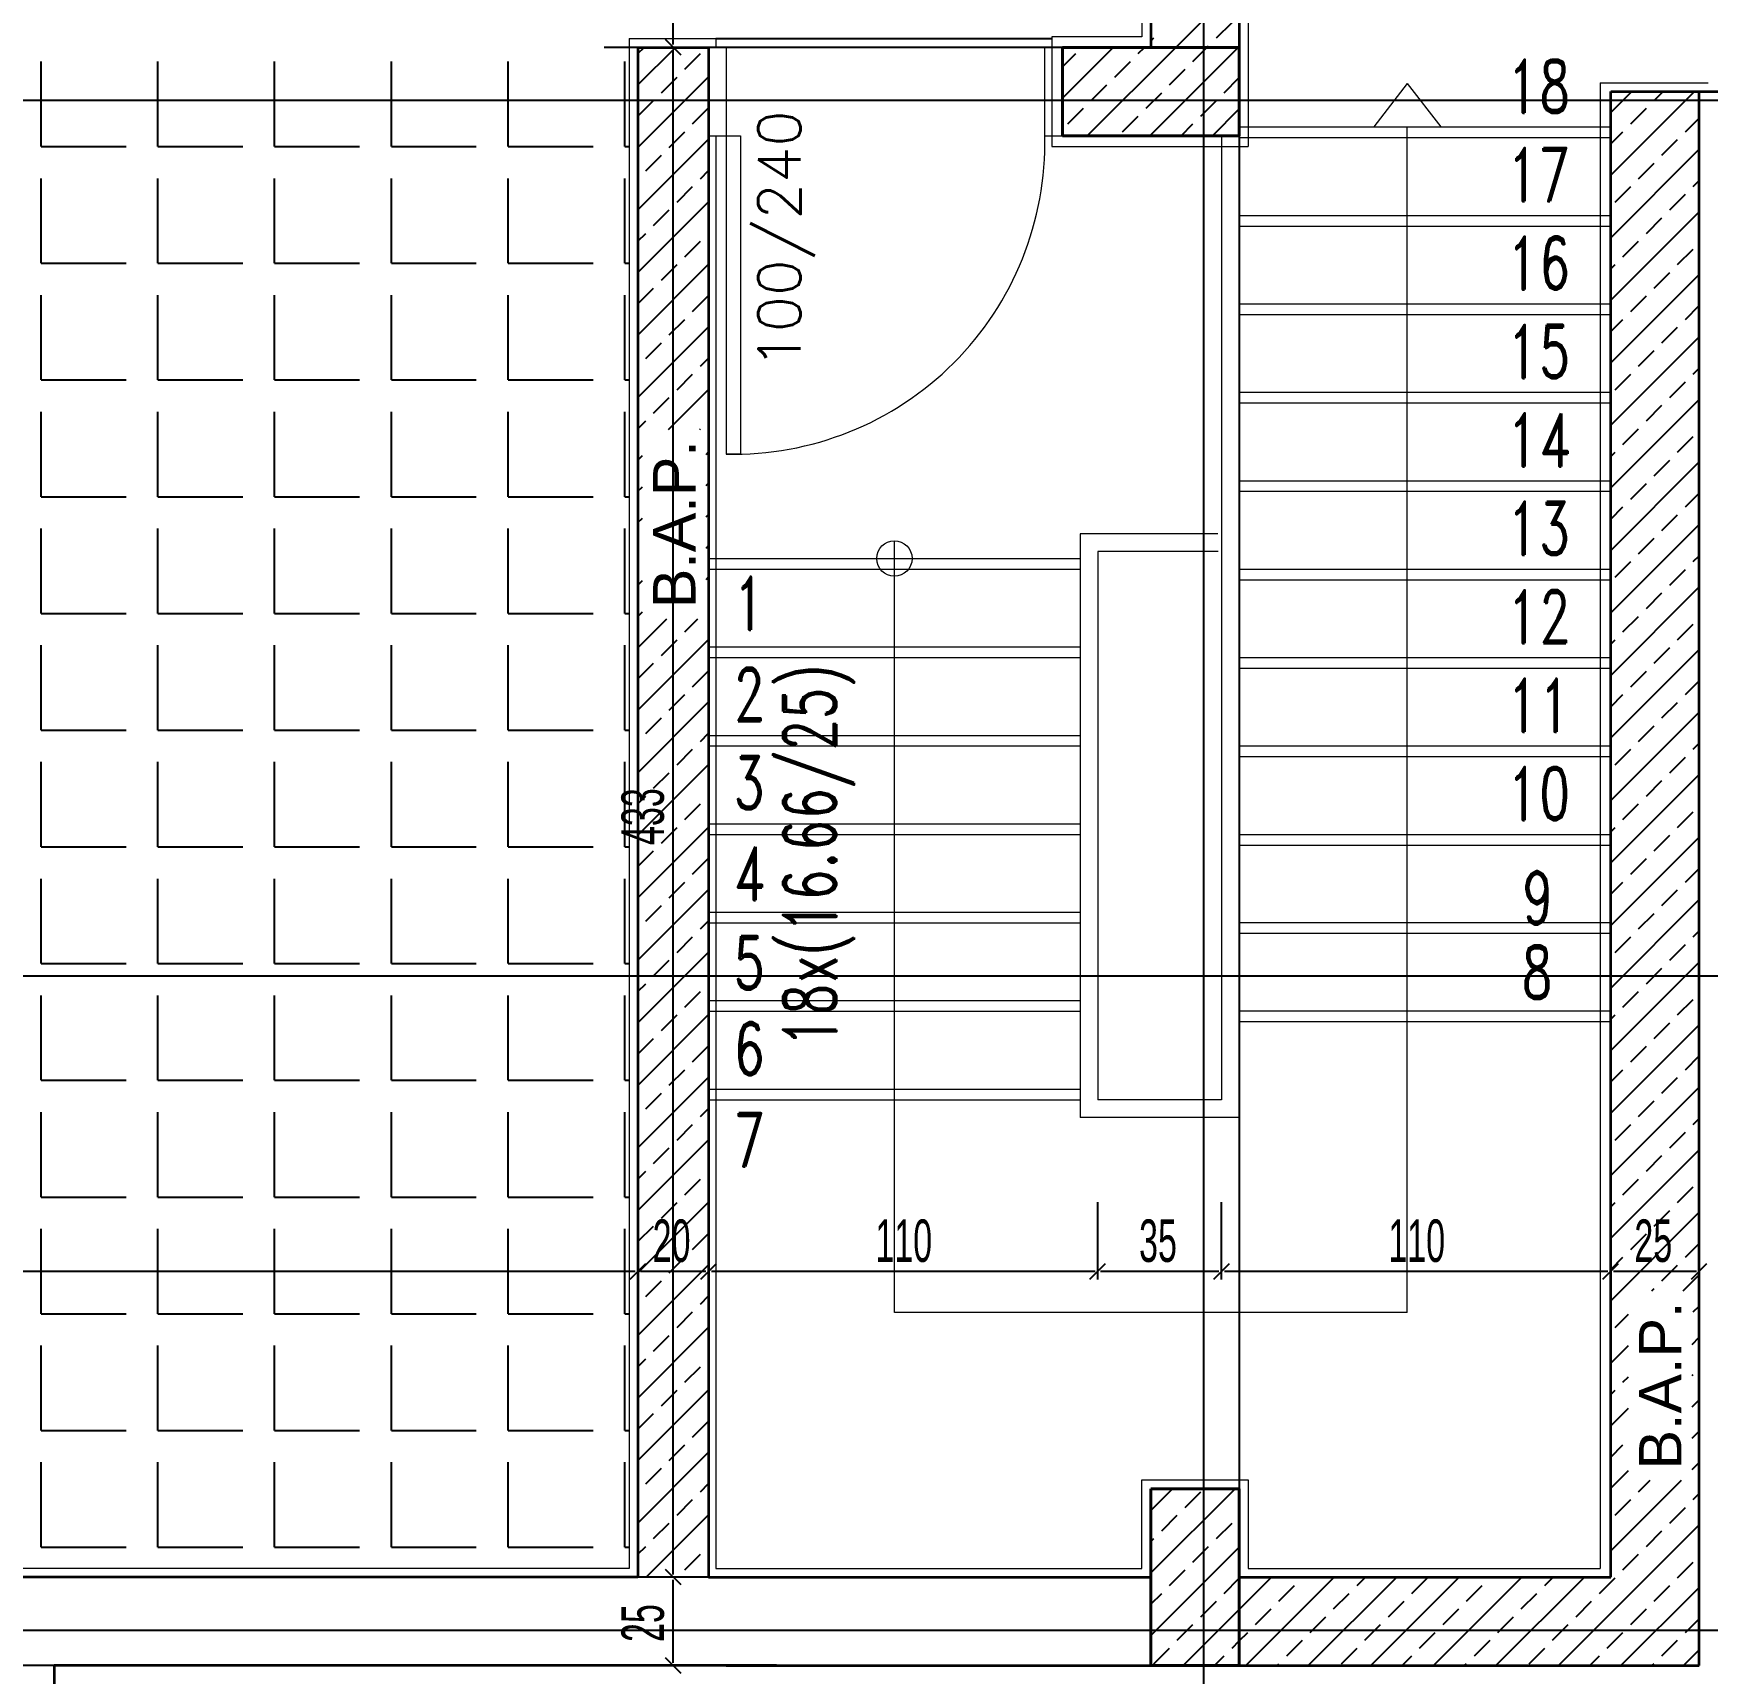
# Model space of a CAD drawing. Header units: inches. Extents: x -7543 to -822, y 102837 to 190349.
# Drawn here: x -836.19508 to -836.14776, y 102837.1852 to 102837.23157 of the extents above; entities that cross this region are included whole.
import ezdxf

# ---------------------------------------------------------------- set-up
doc = ezdxf.new("R2010")
doc.units = ezdxf.units.IN
doc.header["$MEASUREMENT"] = 0
doc.linetypes.add('ACAD_ISO07W100', pattern=[3, 0, -3])
doc.linetypes.add('DASHDOTX2', pattern=[2, 1, -0.5, 0, -0.5])
doc.layers.get('Defpoints').update_dxf_attribs({"lineweight": 25})
for name, color, linetype, lineweight in [('AKS', 1, 'Continuous', 25), ('ICOL', 55, 'Continuous', 25), ('KOLON', 2, 'Continuous', 40), ('SIVA', 150, 'Continuous', 15), ('TARAMA', 8, 'Continuous', 25), ('YAZI', 7, 'Continuous', 25)]:
    doc.layers.add(name, color=color, linetype=linetype, lineweight=lineweight)
for name, color, linetype, lineweight, true_color in [('DUVAR', 7, 'Continuous', 35, 0xfc4642), ('KAPI', 7, 'Continuous', 18, 0xffb360), ('MERDİVEN', 7, 'Continuous', 20, 0x16c244)]:
    doc.layers.add(name, color=color, linetype=linetype, lineweight=lineweight, true_color=true_color)
doc.styles.add('OLCU', font='tromand.shx', dxfattribs={"width": 0.6, "height": 12})
doc.styles.add('st1', font='romandtw.shx', dxfattribs={"width": 0.7, "height": 40})
doc.styles.add('TURKCE', font='arial.ttf')
doc.styles.add('TXTX', font='TXTX')

msp = doc.modelspace()

# ---------------------------------------------------------------- linework, layer by layer
at = {"layer": 'AKS', "linetype": 'DASHDOTX2', "ltscale": 10}
for p, q in [((-836.1619936090791, 102837.1806961072), (-836.1619936090791, 102837.3175782626)), ((-836.367170170194, 102837.2296805791), (-836.1191146139665, 102837.2296805791)), ((-836.367170170194, 102837.2049247682), (-836.1191146139665, 102837.2049247682)), ((-836.3669957154596, 102837.1864247682), (-836.1191146139665, 102837.1864247682))]:
    msp.add_line(p, q, dxfattribs=at)
at = {"layer": 'Defpoints'}
for p, q in [((-836.1609936090792, 102837.2916747682), (-836.1609936090792, 102837.1854247682)), ((-836.1634936090792, 102837.2891747682), (-836.1634936090788, 102837.2311747682)), ((-836.1634936090788, 102837.2311747682), (-836.1779936090791, 102837.2311747682)), ((-836.1779936090791, 102837.2311747682), (-836.1779936090791, 102837.1879247682)), ((-836.175793609079, 102837.2314247682), (-836.1662936090792, 102837.2314247682)), ((-836.1779936090791, 102837.1879247682), (-836.2369936090789, 102837.1879247682)), ((-836.1609936090792, 102837.1854247682), (-836.335993609079, 102837.1854247682))]:
    msp.add_line(p, q, dxfattribs=at)
at = {"layer": 'DUVAR'}
for p, q in [((-836.1634936090792, 102837.2516747682), (-836.1634936090792, 102837.2311747682)), ((-836.1609936090792, 102837.2433465162), (-836.1609936090792, 102837.2311747682)), ((-836.1609936090789, 102837.2433465162), (-836.1609936090789, 102837.2311747682)), ((-836.1779936090791, 102837.2311747682), (-836.1779936090791, 102837.1879247682)), ((-836.1779936090791, 102837.2311747682), (-836.1759936090791, 102837.2311747682)), ((-836.1759936090791, 102837.2311747682), (-836.175993609079, 102837.1879247682)), ((-836.150493609079, 102837.1879247682), (-836.150493609079, 102837.2299247682)), ((-836.150493609079, 102837.2299247682), (-836.1479936090791, 102837.2299247682)), ((-836.1479936090791, 102837.1854247682), (-836.1479936090791, 102837.2299247682)), ((-836.1479936090791, 102837.2299247682), (-836.1389936090791, 102837.2299247682)), ((-836.1779936090791, 102837.1879247682), (-836.2024936090789, 102837.1879247682)), ((-836.175993609079, 102837.1879247682), (-836.1634936090792, 102837.1879247682)), ((-836.1609936090792, 102837.1879247682), (-836.150493609079, 102837.1879247682)), ((-836.1740746526939, 102837.1854247682), (-836.194493609079, 102837.1854247682)), ((-836.194493609079, 102837.1854247682), (-836.194493609079, 102837.1774247682)), ((-836.175493609079, 102837.1854247682), (-836.1634936090792, 102837.1854247682)), ((-836.1609936090792, 102837.1854247682), (-836.1479936090791, 102837.1854247682))]:
    msp.add_line(p, q, dxfattribs=at)
at = {"layer": 'ICOL'}
for p, q in [((-836.1769936090791, 102837.2312527682), (-836.1769936090791, 102837.2890967682)), ((-836.1767596090791, 102837.2311747682), (-836.178943609079, 102837.2311747682)), ((-836.1767596090791, 102837.2311747682), (-836.178943609079, 102837.2311747682)), ((-836.1767729917633, 102837.2309541508), (-836.1772142263949, 102837.2313953855)), ((-836.1767729917633, 102837.2309541508), (-836.1772142263949, 102837.2313953855)), ((-836.1769936090791, 102837.1880027682), (-836.1769936090791, 102837.2310967682)), ((-836.1779936090791, 102837.196340318), (-836.1779936090791, 102837.198524318)), ((-836.1779936090791, 102837.196340318), (-836.1779936090791, 102837.198524318)), ((-836.175993609079, 102837.196340318), (-836.175993609079, 102837.198524318)), ((-836.175993609079, 102837.196340318), (-836.175993609079, 102837.198524318)), ((-836.1649936090793, 102837.196340318), (-836.1649936090793, 102837.198524318)), ((-836.1649936090793, 102837.196340318), (-836.1649936090793, 102837.198524318)), ((-836.1614936090789, 102837.196340318), (-836.1614936090789, 102837.198524318)), ((-836.1614936090789, 102837.196340318), (-836.1614936090789, 102837.198524318)), ((-836.150493609079, 102837.196340318), (-836.150493609079, 102837.198524318)), ((-836.150493609079, 102837.196340318), (-836.150493609079, 102837.198524318)), ((-836.1479936090791, 102837.196340318), (-836.1479936090791, 102837.198524318)), ((-836.1782142263947, 102837.1963537007), (-836.1777729917633, 102837.1967949353)), ((-836.1782142263947, 102837.1963537007), (-836.1777729917633, 102837.1967949353)), ((-836.1762142263948, 102837.1963537007), (-836.1757729917633, 102837.1967949353)), ((-836.1762142263948, 102837.1963537007), (-836.1757729917633, 102837.1967949353)), ((-836.1652142263949, 102837.1963537007), (-836.1647729917635, 102837.1967949353)), ((-836.1652142263949, 102837.1963537007), (-836.1647729917635, 102837.1967949353)), ((-836.1617142263946, 102837.1963537007), (-836.1612729917631, 102837.1967949353)), ((-836.1617142263946, 102837.1963537007), (-836.1612729917631, 102837.1967949353)), ((-836.1507142263947, 102837.1963537007), (-836.1502729917634, 102837.1967949353)), ((-836.1507142263947, 102837.1963537007), (-836.1502729917634, 102837.1967949353)), ((-836.1482142263948, 102837.1963537007), (-836.1477729917633, 102837.1967949353)), ((-836.217415609079, 102837.196574318), (-836.1780716090791, 102837.196574318)), ((-836.177915609079, 102837.196574318), (-836.176071609079, 102837.196574318)), ((-836.1759156090791, 102837.196574318), (-836.1650716090792, 102837.196574318)), ((-836.1649156090792, 102837.196574318), (-836.1615716090789, 102837.196574318)), ((-836.1614156090789, 102837.196574318), (-836.1505716090791, 102837.196574318)), ((-836.150415609079, 102837.196574318), (-836.148071609079, 102837.196574318)), ((-836.1767729917633, 102837.1877041509), (-836.1772142263949, 102837.1881453855)), ((-836.1767729917633, 102837.1877041509), (-836.1772142263949, 102837.1881453855)), ((-836.1767596090791, 102837.1879247682), (-836.178943609079, 102837.1879247682)), ((-836.1767596090791, 102837.1879247682), (-836.178943609079, 102837.1879247682)), ((-836.1769936090791, 102837.1855027682), (-836.1769936090791, 102837.1878467682)), ((-836.1767596090791, 102837.1854247682), (-836.178943609079, 102837.1854247682)), ((-836.1767729917633, 102837.1852041509), (-836.1772142263949, 102837.1856453855))]:
    msp.add_line(p, q, dxfattribs=at)
at = {"layer": 'KAPI'}
for p, q in [((-836.1759936090792, 102837.2286747682), (-836.175993609079, 102837.2311747682)), ((-836.175493609079, 102837.2311747682), (-836.175993609079, 102837.2311747682)), ((-836.175493609079, 102837.2311747682), (-836.1754936090792, 102837.2286747682)), ((-836.1664936090792, 102837.2286747682), (-836.166493609079, 102837.2311747682)), ((-836.166493609079, 102837.2311747682), (-836.1659936090791, 102837.2311747682)), ((-836.1659936090791, 102837.2286747682), (-836.165993609079, 102837.2311747682)), ((-836.1759936090792, 102837.2286747682), (-836.1754936090792, 102837.2286747682)), ((-836.1754936090792, 102837.2286747682), (-836.1754936090797, 102837.2196747682)), ((-836.1754936090792, 102837.2286747682), (-836.1750936090792, 102837.2286747682)), ((-836.1750936090792, 102837.2286747682), (-836.1750936090797, 102837.2196747682)), ((-836.1664936090792, 102837.2286747682), (-836.1659936090791, 102837.2286747682)), ((-836.1750936090797, 102837.2196747682), (-836.1754936090797, 102837.2196747682))]:
    msp.add_line(p, q, dxfattribs=at)
msp.add_arc((-836.1752936090792, 102837.2284747682), 0.008802272433866156, 268.6980473250354, 1.301952600368629, dxfattribs=at)
at = {"layer": 'KOLON'}
for p, q in [((-836.1659936090791, 102837.2286747682), (-836.1659936090791, 102837.2311747682)), ((-836.1659936090791, 102837.2311747682), (-836.1609936090791, 102837.2311747682)), ((-836.1609936090791, 102837.2311747682), (-836.1609936090792, 102837.2286747682)), ((-836.1609936090792, 102837.2286747682), (-836.1659936090791, 102837.2286747682)), ((-836.1634936090792, 102837.1904247682), (-836.1609936090792, 102837.1904247682)), ((-836.1634936090792, 102837.1854247682), (-836.1634936090792, 102837.1904247682)), ((-836.1609936090792, 102837.1904247682), (-836.1609936090792, 102837.1854247682)), ((-836.1609936090792, 102837.1854247682), (-836.1634936090792, 102837.1854247682))]:
    msp.add_line(p, q, dxfattribs=at)
at = {"layer": 'MERDİVEN'}
for p, q in [((-836.156243609079, 102837.2301508222), (-836.1571865358959, 102837.2289247682)), ((-836.156243609079, 102837.2301508222), (-836.1571865358959, 102837.2289247682)), ((-836.156243609079, 102837.2301508222), (-836.155300682262, 102837.2289247682)), ((-836.156243609079, 102837.2301508222), (-836.155300682262, 102837.2289247682)), ((-836.156243609079, 102837.1954123515), (-836.156243609079, 102837.2289247682)), ((-836.1614936090789, 102837.2286747682), (-836.1614936090789, 102837.2014247682)), ((-836.1609936090789, 102837.2286747682), (-836.1609936090789, 102837.2009247682)), ((-836.1609936090789, 102837.2286247682), (-836.150493609079, 102837.2286247682)), ((-836.1609936090789, 102837.2261247682), (-836.150493609079, 102837.2261247682)), ((-836.1609936090789, 102837.2236247682), (-836.150493609079, 102837.2236247682)), ((-836.1609936090789, 102837.2211247682), (-836.150493609079, 102837.2211247682)), ((-836.1609936090789, 102837.2186247682), (-836.150493609079, 102837.2186247682)), ((-836.1707436090792, 102837.1954123515), (-836.1707436090792, 102837.2172247682)), ((-836.1654936090792, 102837.2174247682), (-836.1654936090792, 102837.2009247682)), ((-836.1654936090792, 102837.2174247682), (-836.1654936090792, 102837.2009247682)), ((-836.1615975737316, 102837.2174247682), (-836.1654936090792, 102837.2174247682)), ((-836.175993609079, 102837.2167247682), (-836.1654936090792, 102837.2167247682)), ((-836.1649936090793, 102837.2169247682), (-836.1649936090793, 102837.2014247682)), ((-836.1649936090793, 102837.2169247682), (-836.1649936090793, 102837.2014247682)), ((-836.1616475737316, 102837.2169247682), (-836.1649936090793, 102837.2169247682)), ((-836.161593619903, 102837.2169247682), (-836.1647861294321, 102837.2169247682)), ((-836.1609936090789, 102837.2161247682), (-836.150493609079, 102837.2161247682)), ((-836.175993609079, 102837.2142247682), (-836.1654936090792, 102837.2142247682)), ((-836.1609936090789, 102837.2136247682), (-836.150493609079, 102837.2136247682)), ((-836.175993609079, 102837.2117247682), (-836.1654936090792, 102837.2117247682)), ((-836.1609936090789, 102837.2111247682), (-836.150493609079, 102837.2111247682)), ((-836.175993609079, 102837.2092247682), (-836.1654936090792, 102837.2092247682)), ((-836.1609936090789, 102837.2086247682), (-836.150493609079, 102837.2086247682)), ((-836.175993609079, 102837.2067247682), (-836.1654936090792, 102837.2067247682)), ((-836.150493609079, 102837.2061247682), (-836.1609936090789, 102837.2061247682)), ((-836.175993609079, 102837.2042247682), (-836.1654936090792, 102837.2042247682)), ((-836.150493609079, 102837.2036247682), (-836.1609936090789, 102837.2036247682)), ((-836.175993609079, 102837.2017247682), (-836.1654936090792, 102837.2017247682)), ((-836.1622436090788, 102837.2014247682), (-836.1649936090793, 102837.2014247682)), ((-836.1614936090789, 102837.2014247682), (-836.1649936090793, 102837.2014247682)), ((-836.1612436090788, 102837.2009247682), (-836.1654936090792, 102837.2009247682)), ((-836.1609936090788, 102837.2009247682), (-836.1654936090792, 102837.2009247682)), ((-836.156243609079, 102837.1954123515), (-836.1707436090792, 102837.1954123515))]:
    msp.add_line(p, q, dxfattribs=at)
at = {"layer": 'MERDİVEN', "linetype": 'ACAD_ISO07W100'}
for p, q in [((-836.1609936090789, 102837.2289247682), (-836.150493609079, 102837.2289247682)), ((-836.1609936090789, 102837.2264247682), (-836.150493609079, 102837.2264247682)), ((-836.1609936090789, 102837.2239247682), (-836.150493609079, 102837.2239247682)), ((-836.1609936090789, 102837.2214247682), (-836.150493609079, 102837.2214247682)), ((-836.1609936090789, 102837.2189247682), (-836.150493609079, 102837.2189247682)), ((-836.175993609079, 102837.2164247682), (-836.1654936090792, 102837.2164247682)), ((-836.1609936090789, 102837.2164247682), (-836.150493609079, 102837.2164247682)), ((-836.175993609079, 102837.2139247682), (-836.1654936090792, 102837.2139247682)), ((-836.1609936090789, 102837.2139247682), (-836.150493609079, 102837.2139247682)), ((-836.175993609079, 102837.2114247682), (-836.1654936090792, 102837.2114247682)), ((-836.1609936090789, 102837.2114247682), (-836.150493609079, 102837.2114247682)), ((-836.175993609079, 102837.2089247682), (-836.1654936090792, 102837.2089247682)), ((-836.1609936090789, 102837.2089247682), (-836.150493609079, 102837.2089247682)), ((-836.175993609079, 102837.2064247682), (-836.1654936090792, 102837.2064247682)), ((-836.150493609079, 102837.2064247682), (-836.1609936090789, 102837.2064247682)), ((-836.175993609079, 102837.2039247682), (-836.1654936090792, 102837.2039247682)), ((-836.150493609079, 102837.2039247682), (-836.1609936090789, 102837.2039247682)), ((-836.175993609079, 102837.2014247682), (-836.1654936090792, 102837.2014247682))]:
    msp.add_line(p, q, dxfattribs=at)
at = {"layer": 'MERDİVEN'}
msp.add_circle((-836.1707436090792, 102837.2167247682), 0.0004999999999999999, dxfattribs=at)
at = {"layer": 'SIVA'}
for p, q in [((-836.1637436090791, 102837.2519747682), (-836.1637436090791, 102837.2314747682)), ((-836.1607436090788, 102837.2430965162), (-836.1607436090788, 102837.2283747682)), ((-836.1782436090791, 102837.2314247682), (-836.178243609079, 102837.1881747682)), ((-836.1782436090791, 102837.2314247682), (-836.175793609079, 102837.2314247682)), ((-836.175793609079, 102837.2314247682), (-836.175793609079, 102837.2311747682)), ((-836.1637436090791, 102837.2314747682), (-836.1662936090792, 102837.2314747682)), ((-836.1662936090792, 102837.2314747682), (-836.1662936090792, 102837.2283747682)), ((-836.1507936090791, 102837.2301747682), (-836.147743609079, 102837.2301747682)), ((-836.1507936090791, 102837.2301747682), (-836.1507936090791, 102837.1881747682)), ((-836.175793609079, 102837.2286747682), (-836.175793609079, 102837.1881747682)), ((-836.1662936090792, 102837.2283747682), (-836.1607436090788, 102837.2283747682)), ((-836.1637436090791, 102837.1906747682), (-836.1607436090792, 102837.1906747682)), ((-836.1637436090791, 102837.1881747682), (-836.1637436090791, 102837.1906747682)), ((-836.1607436090792, 102837.1906747682), (-836.1607436090792, 102837.1881747682)), ((-836.178243609079, 102837.1881747682), (-836.202793609079, 102837.1881747682)), ((-836.175793609079, 102837.1881747682), (-836.1637436090791, 102837.1881747682)), ((-836.1607436090792, 102837.1881747682), (-836.1507936090791, 102837.1881747682))]:
    msp.add_line(p, q, dxfattribs=at)
at = {"layer": 'TARAMA'}
for p, q in [((-836.1627904592626, 102837.2311747682), (-836.1609936090789, 102837.2329716183)), ((-836.1616404557438, 102837.2314408882), (-836.1611985140056, 102837.2318828299)), ((-836.1779936090791, 102837.230113754), (-836.176932594886, 102837.2311747682)), ((-836.1779936090791, 102837.2309976375), (-836.177816478364, 102837.2311747682)), ((-836.1659936090791, 102837.2297393853), (-836.1645582262156, 102837.2311747682)), ((-836.1652904592627, 102837.2286747682), (-836.1627904592626, 102837.2311747682)), ((-836.1638501644351, 102837.2309989465), (-836.1636743427407, 102837.2311747682)), ((-836.1635226923097, 102837.2286747682), (-836.1610226923096, 102837.2311747682)), ((-836.1634936090792, 102837.2313555018), (-836.1634082226968, 102837.2314408882)), ((-836.1623033683512, 102837.2307779756), (-836.1619065757877, 102837.2311747682)), ((-836.1619065757877, 102837.2311747682), (-836.161861426613, 102837.2312199173)), ((-836.1610226923096, 102837.2311747682), (-836.1609936090789, 102837.2312038514)), ((-836.1948606678891, 102837.2283721982), (-836.1948606678891, 102837.2307721982)), ((-836.1915606678891, 102837.2283721982), (-836.1915606678891, 102837.2307721982)), ((-836.188260667889, 102837.2283721982), (-836.188260667889, 102837.2307721982)), ((-836.1849606678891, 102837.2283721982), (-836.1849606678891, 102837.2307721982)), ((-836.1816606678891, 102837.2283721982), (-836.1816606678891, 102837.2307721982)), ((-836.1783606678891, 102837.2283721982), (-836.1783606678891, 102837.2307721982)), ((-836.1766664748441, 102837.2305570047), (-836.1762245331058, 102837.2309989465)), ((-836.1659936090791, 102837.2306232688), (-836.165617931388, 102837.2309989465)), ((-836.1645130770424, 102837.2303360339), (-836.1640711353042, 102837.2307779756)), ((-836.1779936090791, 102837.228345987), (-836.1759936090791, 102837.230345987)), ((-836.1773293874514, 102837.2298940921), (-836.1768874457132, 102837.2303360339)), ((-836.1629662809586, 102837.230115063), (-836.1625243392203, 102837.2305570047)), ((-836.1614194848747, 102837.2298940921), (-836.1609936090791, 102837.2303199679)), ((-836.1651759896498, 102837.2296731213), (-836.1647340479116, 102837.230115063)), ((-836.163629193566, 102837.2294521504), (-836.1631872518277, 102837.2298940921)), ((-836.150493609079, 102837.2293294827), (-836.1498983236389, 102837.2299247682)), ((-836.150493609079, 102837.2275617158), (-836.1481305566859, 102837.2299247682)), ((-836.1492660870731, 102837.2296731213), (-836.1490144401639, 102837.2299247682)), ((-836.1779923000588, 102837.2292311795), (-836.1775503583206, 102837.2296731213)), ((-836.176445503975, 102837.2290102087), (-836.1760035622367, 102837.2294521504)), ((-836.1658389022572, 102837.2290102087), (-836.1653969605189, 102837.2294521504)), ((-836.1620823974821, 102837.2292311795), (-836.1616404557438, 102837.2296731213)), ((-836.1617549253567, 102837.2286747682), (-836.1609936090792, 102837.2294360844)), ((-836.1499289996805, 102837.2290102087), (-836.1494870579422, 102837.2294521504)), ((-836.1771084165823, 102837.228347296), (-836.1766664748441, 102837.2287892378)), ((-836.1642921061733, 102837.2287892378), (-836.1638501644351, 102837.2292311795)), ((-836.1626388088347, 102837.2286747682), (-836.1623033683512, 102837.2290102087)), ((-836.150493609079, 102837.2284455992), (-836.1501499705496, 102837.2287892378)), ((-836.1483822035966, 102837.2287892378), (-836.1479936090791, 102837.2291778323)), ((-836.1948606678891, 102837.2283721982), (-836.1924606678891, 102837.2283721982)), ((-836.1915606678891, 102837.2283721982), (-836.189160667889, 102837.2283721982)), ((-836.188260667889, 102837.2283721982), (-836.1858606678891, 102837.2283721982)), ((-836.1849606678891, 102837.2283721982), (-836.1825606678891, 102837.2283721982)), ((-836.1816606678891, 102837.2283721982), (-836.1792606678891, 102837.2283721982)), ((-836.1783606678891, 102837.2283721982), (-836.1782436090791, 102837.2283721982)), ((-836.1779936090791, 102837.2265782201), (-836.1759936090791, 102837.2285782201)), ((-836.149045116204, 102837.2281263252), (-836.1486031744657, 102837.2285682669)), ((-836.1777713291897, 102837.2276843834), (-836.1773293874514, 102837.2281263252)), ((-836.150493609079, 102837.2257939488), (-836.1479936090791, 102837.2282939488)), ((-836.1497080288113, 102837.2274634126), (-836.1492660870731, 102837.2279053543)), ((-836.1948606678891, 102837.2250721982), (-836.1948606678891, 102837.2274721982)), ((-836.1915606678891, 102837.2250721982), (-836.1915606678891, 102837.2274721982)), ((-836.188260667889, 102837.2250721982), (-836.188260667889, 102837.2274721982)), ((-836.1849606678891, 102837.2250721982), (-836.1849606678891, 102837.2274721982)), ((-836.1816606678891, 102837.2250721982), (-836.1816606678891, 102837.2274721982)), ((-836.1783606678891, 102837.2250721982), (-836.1783606678891, 102837.2274721982)), ((-836.1779936090791, 102837.2274621035), (-836.1779923000588, 102837.2274634126)), ((-836.1762245331058, 102837.2274634126), (-836.1759936090791, 102837.2276943366)), ((-836.1481612327275, 102837.2272424417), (-836.1479936090791, 102837.2274100653)), ((-836.1768874457132, 102837.2268004999), (-836.176445503975, 102837.2272424417)), ((-836.1503709414187, 102837.2268004999), (-836.1499289996805, 102837.2272424417)), ((-836.1488241453349, 102837.2265795291), (-836.1483822035966, 102837.2270214708)), ((-836.1779936090791, 102837.2248104531), (-836.1759936090791, 102837.2268104531)), ((-836.1775503583206, 102837.2261375873), (-836.1771084165823, 102837.2265795291)), ((-836.150493609079, 102837.2240261819), (-836.1479936090791, 102837.2265261819)), ((-836.1494870579422, 102837.2259166165), (-836.149045116204, 102837.2263585582)), ((-836.1779936090791, 102837.2256943366), (-836.1777713291897, 102837.2259166165)), ((-836.1766664748441, 102837.2252537039), (-836.1762245331058, 102837.2256956456)), ((-836.1760035622367, 102837.2259166165), (-836.1759936090791, 102837.2259265696)), ((-836.1501499705496, 102837.2252537039), (-836.1497080288113, 102837.2256956456)), ((-836.1486031744657, 102837.225032733), (-836.1481612327275, 102837.2254746747)), ((-836.1948606678891, 102837.2250721982), (-836.1924606678891, 102837.2250721982)), ((-836.1915606678891, 102837.2250721982), (-836.189160667889, 102837.2250721982)), ((-836.188260667889, 102837.2250721982), (-836.1858606678891, 102837.2250721982)), ((-836.1849606678891, 102837.2250721982), (-836.1825606678891, 102837.2250721982)), ((-836.1816606678891, 102837.2250721982), (-836.1792606678891, 102837.2250721982)), ((-836.1783606678891, 102837.2250721982), (-836.1782436090791, 102837.2250721982)), ((-836.1779936090791, 102837.2230426862), (-836.1759936090791, 102837.2250426862)), ((-836.1773293874514, 102837.2245907913), (-836.1768874457132, 102837.225032733)), ((-836.150493609079, 102837.2249100653), (-836.1503709414187, 102837.225032733)), ((-836.150493609079, 102837.2222584149), (-836.1479936090791, 102837.2247584149)), ((-836.1492660870731, 102837.2243698204), (-836.1488241453349, 102837.2248117621)), ((-836.1948606678891, 102837.2217721982), (-836.1948606678891, 102837.2241721982)), ((-836.1915606678891, 102837.2217721982), (-836.1915606678891, 102837.2241721982)), ((-836.188260667889, 102837.2217721982), (-836.188260667889, 102837.2241721982)), ((-836.1849606678891, 102837.2217721982), (-836.1849606678891, 102837.2241721982)), ((-836.1816606678891, 102837.2217721982), (-836.1816606678891, 102837.2241721982)), ((-836.1783606678891, 102837.2217721982), (-836.1783606678891, 102837.2241721982)), ((-836.1779923000588, 102837.2239278787), (-836.1775503583206, 102837.2243698204)), ((-836.176445503975, 102837.2237069078), (-836.1760035622367, 102837.2241488495)), ((-836.1499289996805, 102837.2237069078), (-836.1494870579422, 102837.2241488495)), ((-836.1483822035966, 102837.2234859369), (-836.1479936090791, 102837.2238745314)), ((-836.1779936090791, 102837.2212749192), (-836.1759936090791, 102837.2232749192)), ((-836.1771084165823, 102837.2230439952), (-836.1766664748441, 102837.2234859369)), ((-836.150493609079, 102837.2231422984), (-836.1501499705496, 102837.2234859369)), ((-836.149045116204, 102837.2228230243), (-836.1486031744657, 102837.223264966)), ((-836.1777713291897, 102837.2223810826), (-836.1773293874514, 102837.2228230243)), ((-836.150493609079, 102837.220490648), (-836.1479936090791, 102837.222990648)), ((-836.1779936090791, 102837.2221588027), (-836.1779923000588, 102837.2221601117)), ((-836.1762245331058, 102837.2221601117), (-836.1759936090791, 102837.2223910357)), ((-836.1497080288113, 102837.2221601117), (-836.1492660870731, 102837.2226020534)), ((-836.1948606678891, 102837.2217721982), (-836.1924606678891, 102837.2217721982)), ((-836.1915606678891, 102837.2217721982), (-836.189160667889, 102837.2217721982)), ((-836.188260667889, 102837.2217721982), (-836.1858606678891, 102837.2217721982)), ((-836.1849606678891, 102837.2217721982), (-836.1825606678891, 102837.2217721982)), ((-836.1816606678891, 102837.2217721982), (-836.1792606678891, 102837.2217721982)), ((-836.1783606678891, 102837.2217721982), (-836.1782436090791, 102837.2217721982)), ((-836.1768874457132, 102837.2214971991), (-836.176445503975, 102837.2219391408)), ((-836.1503709414187, 102837.2214971991), (-836.1499289996805, 102837.2219391408)), ((-836.1488241453349, 102837.2212762282), (-836.1483822035966, 102837.22171817)), ((-836.1481612327275, 102837.2219391408), (-836.1479936090791, 102837.2221067645)), ((-836.1775503583206, 102837.2208342865), (-836.1771084165823, 102837.2212762282)), ((-836.1771298494552, 102837.2203709119), (-836.1759936090791, 102837.2215071523)), ((-836.150493609079, 102837.218722881), (-836.1479936090791, 102837.221222881)), ((-836.1948606678891, 102837.2184721982), (-836.1948606678891, 102837.2208721982)), ((-836.1915606678891, 102837.2184721982), (-836.1915606678891, 102837.2208721982)), ((-836.188260667889, 102837.2184721982), (-836.188260667889, 102837.2208721982)), ((-836.1849606678891, 102837.2184721982), (-836.1849606678891, 102837.2208721982)), ((-836.1816606678891, 102837.2184721982), (-836.1816606678891, 102837.2208721982)), ((-836.1783606678891, 102837.2184721982), (-836.1783606678891, 102837.2208721982)), ((-836.1494870579422, 102837.2206133156), (-836.149045116204, 102837.2210552574)), ((-836.1779936090791, 102837.2203910357), (-836.1777713291897, 102837.2206133156)), ((-836.1762459659801, 102837.2203709119), (-836.1762245331058, 102837.2203923448)), ((-836.1760035622367, 102837.2206133156), (-836.1759936090791, 102837.2206232688)), ((-836.1501499705496, 102837.219950403), (-836.1497080288113, 102837.2203923448)), ((-836.1486031744657, 102837.2197294321), (-836.1481612327275, 102837.2201713739)), ((-836.1779936090791, 102837.2195071523), (-836.1778646406527, 102837.2196361207)), ((-836.1760646406527, 102837.2196683537), (-836.1759936090791, 102837.2197393853)), ((-836.150493609079, 102837.2196067645), (-836.1503709414187, 102837.2197294321)), ((-836.150493609079, 102837.2169551141), (-836.1479936090791, 102837.2194551141)), ((-836.1492660870731, 102837.2190665195), (-836.1488241453349, 102837.2195084613)), ((-836.1948606678891, 102837.2184721982), (-836.1924606678891, 102837.2184721982)), ((-836.1915606678891, 102837.2184721982), (-836.189160667889, 102837.2184721982)), ((-836.188260667889, 102837.2184721982), (-836.1858606678891, 102837.2184721982)), ((-836.1849606678891, 102837.2184721982), (-836.1825606678891, 102837.2184721982)), ((-836.1816606678891, 102837.2184721982), (-836.1792606678891, 102837.2184721982)), ((-836.1783606678891, 102837.2184721982), (-836.1782436090791, 102837.2184721982)), ((-836.1779923000588, 102837.2186245778), (-836.1778646406527, 102837.2187522372)), ((-836.1760646406527, 102837.2187844703), (-836.1760035622367, 102837.2188455487)), ((-836.1499289996805, 102837.2184036069), (-836.1494870579422, 102837.2188455487)), ((-836.1483822035966, 102837.2181826361), (-836.1479936090791, 102837.2185712306)), ((-836.1760646406527, 102837.2179005868), (-836.1759936090791, 102837.2179716183)), ((-836.150493609079, 102837.2178389975), (-836.1501499705496, 102837.2181826361)), ((-836.149045116204, 102837.2175197235), (-836.1486031744657, 102837.2179616652)), ((-836.1948606678891, 102837.2151721982), (-836.1948606678891, 102837.2175721982)), ((-836.1915606678891, 102837.2151721982), (-836.1915606678891, 102837.2175721982)), ((-836.188260667889, 102837.2151721982), (-836.188260667889, 102837.2175721982)), ((-836.1849606678891, 102837.2151721982), (-836.1849606678891, 102837.2175721982)), ((-836.1816606678891, 102837.2151721982), (-836.1816606678891, 102837.2175721982)), ((-836.1783606678891, 102837.2151721982), (-836.1783606678891, 102837.2175721982)), ((-836.1779936090791, 102837.2177393853), (-836.1778646406527, 102837.2178683537)), ((-836.150493609079, 102837.2151873471), (-836.1479936090791, 102837.2176873471)), ((-836.1760646406527, 102837.2170167033), (-836.1759936090791, 102837.2170877349)), ((-836.1497080288113, 102837.2168568108), (-836.1492660870731, 102837.2172987526)), ((-836.1779936090791, 102837.2168555018), (-836.1779923000588, 102837.2168568108)), ((-836.1503709414187, 102837.2161938982), (-836.1499289996805, 102837.21663584)), ((-836.1481612327275, 102837.21663584), (-836.1479936090791, 102837.2168034636)), ((-836.1779936090791, 102837.2159716184), (-836.1778646406527, 102837.2161005868)), ((-836.1760646406527, 102837.2161328198), (-836.175993609079, 102837.2162038514)), ((-836.1488241453349, 102837.2159729274), (-836.1483822035966, 102837.2164148691)), ((-836.150493609079, 102837.2134195801), (-836.1479936090791, 102837.2159195802)), ((-836.1494870579422, 102837.2153100148), (-836.149045116204, 102837.2157519565)), ((-836.1948606678891, 102837.2151721982), (-836.1924606678891, 102837.2151721982)), ((-836.1915606678891, 102837.2151721982), (-836.189160667889, 102837.2151721982)), ((-836.188260667889, 102837.2151721982), (-836.1858606678891, 102837.2151721982)), ((-836.1849606678891, 102837.2151721982), (-836.1825606678891, 102837.2151721982)), ((-836.1816606678891, 102837.2151721982), (-836.1792606678891, 102837.2151721982)), ((-836.1783606678891, 102837.2151721982), (-836.1782436090791, 102837.2151721982)), ((-836.1779936090791, 102837.2150877349), (-836.1778646406527, 102837.2152167033)), ((-836.1760035622367, 102837.2153100148), (-836.1759936090791, 102837.2153199679)), ((-836.1501499705496, 102837.2146471022), (-836.1497080288113, 102837.2150890439)), ((-836.1779936090791, 102837.2142038514), (-836.1771782539168, 102837.2150192066)), ((-836.1766664748441, 102837.2146471022), (-836.1762943704418, 102837.2150192066)), ((-836.1486031744657, 102837.2144261313), (-836.1481612327275, 102837.214868073)), ((-836.1948606678891, 102837.2118721982), (-836.1948606678891, 102837.2142721982)), ((-836.1915606678891, 102837.2118721982), (-836.1915606678891, 102837.2142721982)), ((-836.188260667889, 102837.2118721982), (-836.188260667889, 102837.2142721982)), ((-836.1849606678891, 102837.2118721982), (-836.1849606678891, 102837.2142721982)), ((-836.1816606678891, 102837.2118721982), (-836.1816606678891, 102837.2142721982)), ((-836.1783606678891, 102837.2118721982), (-836.1783606678891, 102837.2142721982)), ((-836.1779936090791, 102837.2124360844), (-836.1759936090791, 102837.2144360844)), ((-836.1773293874514, 102837.2139841896), (-836.1768874457132, 102837.2144261313)), ((-836.150493609079, 102837.2143034636), (-836.1503709414187, 102837.2144261313)), ((-836.150493609079, 102837.2116518132), (-836.1479936090791, 102837.2141518132)), ((-836.1492660870731, 102837.2137632187), (-836.1488241453349, 102837.2142051604)), ((-836.1779923000588, 102837.2133212769), (-836.1775503583206, 102837.2137632187)), ((-836.176445503975, 102837.2131003061), (-836.1760035622367, 102837.2135422478)), ((-836.1499289996805, 102837.2131003061), (-836.1494870579422, 102837.2135422478)), ((-836.1483822035966, 102837.2128793352), (-836.1479936090791, 102837.2132679297)), ((-836.1771084165823, 102837.2124373935), (-836.1766664748441, 102837.2128793352)), ((-836.150493609079, 102837.2125356967), (-836.1501499705496, 102837.2128793352)), ((-836.1779936090791, 102837.2106683175), (-836.175993609079, 102837.2126683175)), ((-836.150493609079, 102837.2098840462), (-836.1479936090791, 102837.2123840462)), ((-836.149045116204, 102837.2122164226), (-836.1486031744657, 102837.2126583643)), ((-836.1948606678891, 102837.2118721982), (-836.1924606678891, 102837.2118721982)), ((-836.1915606678891, 102837.2118721982), (-836.189160667889, 102837.2118721982)), ((-836.188260667889, 102837.2118721982), (-836.1858606678891, 102837.2118721982)), ((-836.1849606678891, 102837.2118721982), (-836.1825606678891, 102837.2118721982)), ((-836.1816606678891, 102837.2118721982), (-836.1792606678891, 102837.2118721982)), ((-836.1783606678891, 102837.2118721982), (-836.1782436090791, 102837.2118721982)), ((-836.1777713291897, 102837.2117744808), (-836.1773293874514, 102837.2122164226)), ((-836.1762245331058, 102837.21155351), (-836.175993609079, 102837.211784434)), ((-836.1497080288113, 102837.21155351), (-836.1492660870731, 102837.2119954517)), ((-836.1779936090791, 102837.211552201), (-836.1779923000588, 102837.21155351)), ((-836.1768874457132, 102837.2108905974), (-836.176445503975, 102837.2113325391)), ((-836.1503709414187, 102837.2108905974), (-836.1499289996805, 102837.2113325391)), ((-836.1481612327275, 102837.2113325391), (-836.1479936090791, 102837.2115001628)), ((-836.1948606678891, 102837.2085721982), (-836.1948606678891, 102837.2109721982)), ((-836.1915606678891, 102837.2085721982), (-836.1915606678891, 102837.2109721982)), ((-836.188260667889, 102837.2085721982), (-836.188260667889, 102837.2109721982)), ((-836.1849606678891, 102837.2085721982), (-836.1849606678891, 102837.2109721982)), ((-836.1816606678891, 102837.2085721982), (-836.1816606678891, 102837.2109721982)), ((-836.1783606678891, 102837.2085721982), (-836.1783606678891, 102837.2109721982)), ((-836.1779936090791, 102837.2089005505), (-836.1759936090791, 102837.2109005505)), ((-836.1488241453349, 102837.2106696265), (-836.1483822035966, 102837.2111115682)), ((-836.1775503583206, 102837.2102276848), (-836.1771084165823, 102837.2106696265)), ((-836.150493609079, 102837.2081162793), (-836.1479936090791, 102837.2106162793)), ((-836.1494870579422, 102837.2100067139), (-836.149045116204, 102837.2104486556)), ((-836.1779936090791, 102837.209784434), (-836.1777713291897, 102837.2100067139)), ((-836.1760035622367, 102837.2100067139), (-836.1759936090791, 102837.2100166671)), ((-836.1766664748441, 102837.2093438013), (-836.1762245331058, 102837.209785743)), ((-836.1501499705496, 102837.2093438013), (-836.1497080288113, 102837.209785743)), ((-836.1486031744657, 102837.2091228304), (-836.1481612327275, 102837.2095647722)), ((-836.1779936090791, 102837.2071327836), (-836.1759936090791, 102837.2091327836)), ((-836.1773293874514, 102837.2086808887), (-836.1768874457132, 102837.2091228304)), ((-836.150493609079, 102837.2090001628), (-836.1503709414187, 102837.2091228304)), ((-836.1948606678891, 102837.2085721982), (-836.1924606678891, 102837.2085721982)), ((-836.1915606678891, 102837.2085721982), (-836.189160667889, 102837.2085721982)), ((-836.188260667889, 102837.2085721982), (-836.1858606678891, 102837.2085721982)), ((-836.1849606678891, 102837.2085721982), (-836.1825606678891, 102837.2085721982)), ((-836.1816606678891, 102837.2085721982), (-836.1792606678891, 102837.2085721982)), ((-836.1783606678891, 102837.2085721982), (-836.1782436090791, 102837.2085721982)), ((-836.1779923000588, 102837.2080179761), (-836.1775503583206, 102837.2084599178)), ((-836.150493609079, 102837.2063485123), (-836.1479936090791, 102837.2088485123)), ((-836.1492660870731, 102837.2084599178), (-836.1488241453349, 102837.2089018596)), ((-836.176445503975, 102837.2077970052), (-836.1760035622367, 102837.2082389469)), ((-836.1499289996805, 102837.2077970052), (-836.1494870579422, 102837.2082389469)), ((-836.1483822035966, 102837.2075760343), (-836.1479936090791, 102837.2079646289)), ((-836.1948606678891, 102837.2052721982), (-836.1948606678891, 102837.2076721982)), ((-836.1915606678891, 102837.2052721982), (-836.1915606678891, 102837.2076721982)), ((-836.188260667889, 102837.2052721982), (-836.188260667889, 102837.2076721982)), ((-836.1849606678891, 102837.2052721982), (-836.1849606678891, 102837.2076721982)), ((-836.1816606678891, 102837.2052721982), (-836.1816606678891, 102837.2076721982)), ((-836.1783606678891, 102837.2052721982), (-836.1783606678891, 102837.2076721982)), ((-836.1771084165823, 102837.2071340926), (-836.1766664748441, 102837.2075760343)), ((-836.150493609079, 102837.2072323958), (-836.1501499705496, 102837.2075760343)), ((-836.1779936090791, 102837.2053650166), (-836.175993609079, 102837.2073650166)), ((-836.150493609079, 102837.2045807454), (-836.1479936090791, 102837.2070807454)), ((-836.149045116204, 102837.2069131217), (-836.1486031744657, 102837.2073550635)), ((-836.1777713291897, 102837.20647118), (-836.1773293874514, 102837.2069131217)), ((-836.1497080288113, 102837.2062502091), (-836.1492660870731, 102837.2066921509)), ((-836.1779936090791, 102837.2062489001), (-836.1779923000588, 102837.2062502091)), ((-836.1762245331058, 102837.2062502091), (-836.175993609079, 102837.2064811332)), ((-836.1481612327275, 102837.2060292383), (-836.1479936090791, 102837.2061968619)), ((-836.1779936090791, 102837.2035972497), (-836.1759936090791, 102837.2055972497)), ((-836.1768874457132, 102837.2055872965), (-836.176445503975, 102837.2060292383)), ((-836.1503709414187, 102837.2055872965), (-836.1499289996805, 102837.2060292383)), ((-836.1488241453349, 102837.2053663257), (-836.1483822035966, 102837.2058082674)), ((-836.1948606678891, 102837.2052721982), (-836.1924606678891, 102837.2052721982)), ((-836.1915606678891, 102837.2052721982), (-836.189160667889, 102837.2052721982)), ((-836.188260667889, 102837.2052721982), (-836.1858606678891, 102837.2052721982)), ((-836.1849606678891, 102837.2052721982), (-836.1825606678891, 102837.2052721982)), ((-836.1816606678891, 102837.2052721982), (-836.1792606678891, 102837.2052721982)), ((-836.1783606678891, 102837.2052721982), (-836.1782436090791, 102837.2052721982)), ((-836.1775503583206, 102837.2049243839), (-836.1771084165823, 102837.2053663257)), ((-836.150493609079, 102837.2028129784), (-836.1479936090791, 102837.2053129784)), ((-836.1494870579422, 102837.204703413), (-836.149045116204, 102837.2051453548)), ((-836.1779936090791, 102837.2044811332), (-836.1777713291897, 102837.204703413)), ((-836.1760035622367, 102837.204703413), (-836.1759936090791, 102837.2047133662)), ((-836.1948606678891, 102837.2019721982), (-836.1948606678891, 102837.2043721982)), ((-836.1915606678891, 102837.2019721982), (-836.1915606678891, 102837.2043721982)), ((-836.188260667889, 102837.2019721982), (-836.188260667889, 102837.2043721982)), ((-836.1849606678891, 102837.2019721982), (-836.1849606678891, 102837.2043721982)), ((-836.1816606678891, 102837.2019721982), (-836.1816606678891, 102837.2043721982)), ((-836.1783606678891, 102837.2019721982), (-836.1783606678891, 102837.2043721982)), ((-836.1766664748441, 102837.2040405004), (-836.1762245331058, 102837.2044824422)), ((-836.1501499705496, 102837.2040405004), (-836.1497080288113, 102837.2044824422)), ((-836.1486031744657, 102837.2038195296), (-836.1481612327275, 102837.2042614713)), ((-836.1779936090791, 102837.2018294827), (-836.175993609079, 102837.2038294827)), ((-836.1773293874514, 102837.2033775878), (-836.1768874457132, 102837.2038195296)), ((-836.150493609079, 102837.2036968619), (-836.1503709414187, 102837.2038195296)), ((-836.150493609079, 102837.2010452115), (-836.1479936090791, 102837.2035452115)), ((-836.1492660870731, 102837.203156617), (-836.1488241453349, 102837.2035985587)), ((-836.1779923000588, 102837.2027146752), (-836.1775503583206, 102837.203156617)), ((-836.176445503975, 102837.2024937044), (-836.1760035622367, 102837.2029356461)), ((-836.1499289996805, 102837.2024937044), (-836.1494870579422, 102837.2029356461)), ((-836.1483822035966, 102837.2022727335), (-836.1479936090791, 102837.202661328)), ((-836.1948606678891, 102837.2019721982), (-836.1924606678891, 102837.2019721982)), ((-836.1915606678891, 102837.2019721982), (-836.189160667889, 102837.2019721982)), ((-836.188260667889, 102837.2019721982), (-836.1858606678891, 102837.2019721982)), ((-836.1849606678891, 102837.2019721982), (-836.1825606678891, 102837.2019721982)), ((-836.1816606678891, 102837.2019721982), (-836.1792606678891, 102837.2019721982)), ((-836.1783606678891, 102837.2019721982), (-836.1782436090791, 102837.2019721982)), ((-836.1779936090791, 102837.2000617158), (-836.175993609079, 102837.2020617158)), ((-836.1771084165823, 102837.2018307917), (-836.1766664748441, 102837.2022727335)), ((-836.150493609079, 102837.201929095), (-836.1501499705496, 102837.2022727335)), ((-836.149045116204, 102837.2016098209), (-836.1486031744657, 102837.2020517626)), ((-836.1777713291897, 102837.2011678791), (-836.1773293874514, 102837.2016098209)), ((-836.150493609079, 102837.1992774445), (-836.1479936090791, 102837.2017774445)), ((-836.1497080288113, 102837.2009469083), (-836.1492660870731, 102837.20138885)), ((-836.1948606678891, 102837.1986721982), (-836.1948606678891, 102837.2010721982)), ((-836.1915606678891, 102837.1986721982), (-836.1915606678891, 102837.2010721982)), ((-836.188260667889, 102837.1986721982), (-836.188260667889, 102837.2010721982)), ((-836.1849606678891, 102837.1986721982), (-836.1849606678891, 102837.2010721982)), ((-836.1816606678891, 102837.1986721982), (-836.1816606678891, 102837.2010721982)), ((-836.1783606678891, 102837.1986721982), (-836.1783606678891, 102837.2010721982)), ((-836.1779936090791, 102837.2009455993), (-836.1779923000588, 102837.2009469083)), ((-836.1762245331058, 102837.2009469083), (-836.175993609079, 102837.2011778323)), ((-836.1481612327275, 102837.2007259374), (-836.1479936090791, 102837.2008935611)), ((-836.1768874457132, 102837.2002839957), (-836.176445503975, 102837.2007259374)), ((-836.1503709414187, 102837.2002839957), (-836.1499289996805, 102837.2007259374)), ((-836.1488241453349, 102837.2000630248), (-836.1483822035966, 102837.2005049665)), ((-836.1779936090791, 102837.1982939488), (-836.175993609079, 102837.2002939488)), ((-836.1775503583206, 102837.1996210831), (-836.1771084165823, 102837.2000630248)), ((-836.150493609079, 102837.1975096776), (-836.1479936090791, 102837.2000096776)), ((-836.1494870579422, 102837.1994001122), (-836.149045116204, 102837.1998420539)), ((-836.1779936090791, 102837.1991778323), (-836.1777713291897, 102837.1994001122)), ((-836.1766664748441, 102837.1987371996), (-836.1762245331058, 102837.1991791413)), ((-836.1760035622367, 102837.1994001122), (-836.1759936090791, 102837.1994100653)), ((-836.1501499705496, 102837.1987371996), (-836.1497080288113, 102837.1991791413)), ((-836.1948606678891, 102837.1986721982), (-836.1924606678891, 102837.1986721982)), ((-836.1915606678891, 102837.1986721982), (-836.189160667889, 102837.1986721982)), ((-836.188260667889, 102837.1986721982), (-836.1858606678891, 102837.1986721982)), ((-836.1849606678891, 102837.1986721982), (-836.1825606678891, 102837.1986721982)), ((-836.1816606678891, 102837.1986721982), (-836.1792606678891, 102837.1986721982)), ((-836.1783606678891, 102837.1986721982), (-836.1782436090791, 102837.1986721982)), ((-836.1779936090791, 102837.1965261819), (-836.175993609079, 102837.1985261819)), ((-836.1773293874514, 102837.198074287), (-836.1768874457132, 102837.1985162287)), ((-836.150493609079, 102837.198393561), (-836.1503709414187, 102837.1985162287)), ((-836.1486031744657, 102837.1985162287), (-836.1481612327275, 102837.1989581705)), ((-836.150493609079, 102837.1957419106), (-836.1479936090791, 102837.1982419106)), ((-836.1492660870731, 102837.1978533161), (-836.1488241453349, 102837.1982952578)), ((-836.1948606678891, 102837.1953721982), (-836.1948606678891, 102837.1977721982)), ((-836.1915606678891, 102837.1953721982), (-836.1915606678891, 102837.1977721982)), ((-836.188260667889, 102837.1953721982), (-836.188260667889, 102837.1977721982)), ((-836.1849606678891, 102837.1953721982), (-836.1849606678891, 102837.1977721982)), ((-836.1816606678891, 102837.1953721982), (-836.1816606678891, 102837.1977721982)), ((-836.1783606678891, 102837.1953721982), (-836.1783606678891, 102837.1977721982)), ((-836.1779923000588, 102837.1974113744), (-836.1775503583206, 102837.1978533161)), ((-836.176445503975, 102837.1971904035), (-836.1760035622367, 102837.1976323452)), ((-836.1499289996805, 102837.1971904035), (-836.1494870579422, 102837.1976323452)), ((-836.1483822035966, 102837.1969694326), (-836.1479936090791, 102837.1973580271)), ((-836.1779936090791, 102837.1947584149), (-836.175993609079, 102837.1967584149)), ((-836.1771084165823, 102837.1965274909), (-836.1766664748441, 102837.1969694326)), ((-836.150493609079, 102837.1966257941), (-836.1501499705496, 102837.1969694326)), ((-836.149045116204, 102837.19630652), (-836.1486031744657, 102837.1967484617)), ((-836.1777713291897, 102837.1958645783), (-836.1773293874514, 102837.19630652)), ((-836.1484468408662, 102837.1960209119), (-836.1479936090791, 102837.1964741437)), ((-836.1762245331058, 102837.1956436074), (-836.175993609079, 102837.1958745314)), ((-836.1493307243442, 102837.1960209119), (-836.1492660870731, 102837.1960855491)), ((-836.1948606678891, 102837.1953721982), (-836.1924606678891, 102837.1953721982)), ((-836.1915606678891, 102837.1953721982), (-836.189160667889, 102837.1953721982)), ((-836.188260667889, 102837.1953721982), (-836.1858606678891, 102837.1953721982)), ((-836.1849606678891, 102837.1953721982), (-836.1825606678891, 102837.1953721982)), ((-836.1816606678891, 102837.1953721982), (-836.1792606678891, 102837.1953721982)), ((-836.1783606678891, 102837.1953721982), (-836.178243609079, 102837.1953721982)), ((-836.1779936090791, 102837.1956422984), (-836.1779923000588, 102837.1956436074)), ((-836.1768874457132, 102837.1949806948), (-836.176445503975, 102837.1954226365)), ((-836.1503709414187, 102837.1949806948), (-836.149993937353, 102837.1953576989)), ((-836.1481612327275, 102837.1954226365), (-836.1479936090791, 102837.1955902602)), ((-836.1779936090791, 102837.192990648), (-836.175993609079, 102837.194990648)), ((-836.1775503583206, 102837.1943177822), (-836.1771084165823, 102837.1947597239)), ((-836.1948606678891, 102837.1920721982), (-836.1948606678891, 102837.1944721982)), ((-836.1915606678891, 102837.1920721982), (-836.1915606678891, 102837.1944721982)), ((-836.188260667889, 102837.1920721982), (-836.188260667889, 102837.1944721982)), ((-836.1849606678891, 102837.1920721982), (-836.1849606678891, 102837.1944721982)), ((-836.1816606678891, 102837.1920721982), (-836.1816606678891, 102837.1944721982)), ((-836.1783606678891, 102837.1920721982), (-836.1783606678891, 102837.1944721982)), ((-836.150493609079, 102837.1939741437), (-836.149993937353, 102837.1944738154)), ((-836.148193937353, 102837.1945060484), (-836.1479936090791, 102837.1947063767)), ((-836.1779936090791, 102837.1938745314), (-836.1777713291897, 102837.1940968113)), ((-836.1766664748441, 102837.1934338987), (-836.1762245331058, 102837.1938758405)), ((-836.1760035622367, 102837.1940968113), (-836.175993609079, 102837.1941067645)), ((-836.1501499705496, 102837.1934338987), (-836.149993937353, 102837.1935899319)), ((-836.148193937353, 102837.193622165), (-836.1481612327275, 102837.1936548696)), ((-836.1779936090791, 102837.191222881), (-836.175993609079, 102837.193222881)), ((-836.1773293874514, 102837.1927709861), (-836.1768874457132, 102837.1932129278)), ((-836.150493609079, 102837.1930902602), (-836.1503709414187, 102837.1932129278)), ((-836.148193937353, 102837.1927382815), (-836.1479936090791, 102837.1929386098)), ((-836.1779923000588, 102837.1921080735), (-836.1775503583206, 102837.1925500152)), ((-836.150493609079, 102837.1922063767), (-836.149993937353, 102837.1927060484)), ((-836.1948606678891, 102837.1920721982), (-836.1924606678891, 102837.1920721982)), ((-836.1915606678891, 102837.1920721982), (-836.189160667889, 102837.1920721982)), ((-836.188260667889, 102837.1920721982), (-836.1858606678891, 102837.1920721982)), ((-836.1849606678891, 102837.1920721982), (-836.1825606678891, 102837.1920721982)), ((-836.1816606678891, 102837.1920721982), (-836.1792606678891, 102837.1920721982)), ((-836.1783606678891, 102837.1920721982), (-836.178243609079, 102837.1920721982)), ((-836.176445503975, 102837.1918871026), (-836.1760035622367, 102837.1923290444)), ((-836.148193937353, 102837.191854398), (-836.1479936090791, 102837.1920547263)), ((-836.1779936090791, 102837.1894551141), (-836.175993609079, 102837.1914551141)), ((-836.1771084165823, 102837.19122419), (-836.1766664748441, 102837.1916661318)), ((-836.150493609079, 102837.1913224932), (-836.1501499705496, 102837.1916661318)), ((-836.1948606678891, 102837.1887721982), (-836.1948606678891, 102837.1911721982)), ((-836.1915606678891, 102837.1887721982), (-836.1915606678891, 102837.1911721982)), ((-836.188260667889, 102837.1887721982), (-836.188260667889, 102837.1911721982)), ((-836.1849606678891, 102837.1887721982), (-836.1849606678891, 102837.1911721982)), ((-836.1816606678891, 102837.1887721982), (-836.1816606678891, 102837.1911721982)), ((-836.1783606678891, 102837.1887721982), (-836.1783606678891, 102837.1911721982)), ((-836.1777713291897, 102837.1905612774), (-836.1773293874514, 102837.1910032192)), ((-836.150493609079, 102837.1904386098), (-836.149993937353, 102837.1909382815)), ((-836.148193937353, 102837.1909705145), (-836.1479936090791, 102837.1911708428)), ((-836.1762245331058, 102837.1903403066), (-836.175993609079, 102837.1905712306)), ((-836.150493609079, 102837.1886708428), (-836.1484952453279, 102837.1906692066)), ((-836.1497080288113, 102837.1903403066), (-836.1493791288059, 102837.1906692066)), ((-836.1779936090791, 102837.1903389975), (-836.1779923000588, 102837.1903403066)), ((-836.1768874457132, 102837.1896773939), (-836.176445503975, 102837.1901193357)), ((-836.1634936090792, 102837.1898129784), (-836.1628818193444, 102837.1904247682)), ((-836.1634936090792, 102837.1880452115), (-836.1611140523914, 102837.1904247682)), ((-836.1625243392203, 102837.1898983648), (-836.1620823974821, 102837.1903403066)), ((-836.1503709414187, 102837.1896773939), (-836.1499289996805, 102837.1901193357)), ((-836.1481612327275, 102837.1901193357), (-836.1479936090791, 102837.1902869593)), ((-836.1777561880152, 102837.1879247682), (-836.175993609079, 102837.1896873471)), ((-836.1631872518277, 102837.1892354522), (-836.1627453100895, 102837.1896773939)), ((-836.1488241453349, 102837.1894564231), (-836.1483822035966, 102837.1898983648)), ((-836.1775503583206, 102837.1890144813), (-836.1771084165823, 102837.1894564231)), ((-836.1616404557438, 102837.1890144813), (-836.1611985140056, 102837.1894564231)), ((-836.1519719167677, 102837.1854247682), (-836.1479936090791, 102837.1894030759)), ((-836.1494870579422, 102837.1887935105), (-836.149045116204, 102837.1892354522)), ((-836.1948606678891, 102837.1887721982), (-836.1924606678891, 102837.1887721982)), ((-836.1915606678891, 102837.1887721982), (-836.189160667889, 102837.1887721982)), ((-836.188260667889, 102837.1887721982), (-836.1858606678891, 102837.1887721982)), ((-836.1849606678891, 102837.1887721982), (-836.1825606678891, 102837.1887721982)), ((-836.1816606678891, 102837.1887721982), (-836.1792606678891, 102837.1887721982)), ((-836.1783606678891, 102837.1887721982), (-836.178243609079, 102837.1887721982)), ((-836.1779936090791, 102837.1885712306), (-836.1777713291897, 102837.1887935105)), ((-836.1766664748441, 102837.1881305979), (-836.1762245331058, 102837.1885725396)), ((-836.1760035622367, 102837.1887935105), (-836.175993609079, 102837.1888034636)), ((-836.1634936090792, 102837.188929095), (-836.1634082226968, 102837.1890144813)), ((-836.1634936090792, 102837.1862774445), (-836.1609936090792, 102837.1887774445)), ((-836.1623033683512, 102837.1883515687), (-836.161861426613, 102837.1887935105)), ((-836.1501499705496, 102837.1881305979), (-836.1497080288113, 102837.1885725396)), ((-836.1629662809586, 102837.1876886561), (-836.1625243392203, 102837.1881305979)), ((-836.1486031744657, 102837.187909627), (-836.1481612327275, 102837.1883515687)), ((-836.175993609079, 102837.1879247682), (-836.1779936090791, 102837.1879247682)), ((-836.1614194848747, 102837.1874676853), (-836.1609936090791, 102837.187893561)), ((-836.1609936090792, 102837.1870096776), (-836.1600785184855, 102837.1879247682)), ((-836.1609936090792, 102837.187893561), (-836.1609775431365, 102837.187909627)), ((-836.1608107515326, 102837.1854247682), (-836.1583107515326, 102837.1879247682)), ((-836.1598726887909, 102837.1872467144), (-836.1594307470526, 102837.1876886561)), ((-836.1592097761835, 102837.187909627), (-836.1591946350105, 102837.1879247682)), ((-836.1590429845796, 102837.1854247682), (-836.1565429845796, 102837.1879247682)), ((-836.1576629800998, 102837.1876886561), (-836.1574268680575, 102837.1879247682)), ((-836.1572752176266, 102837.1854247682), (-836.1547752176266, 102837.1879247682)), ((-836.1561161840159, 102837.1874676853), (-836.1556742422777, 102837.187909627)), ((-836.1555074506737, 102837.1854247682), (-836.1530074506737, 102837.1879247682)), ((-836.154569387932, 102837.1872467144), (-836.1541274461938, 102837.1876886561)), ((-836.1539064753247, 102837.187909627), (-836.1538913341517, 102837.1879247682)), ((-836.1537396837207, 102837.1854247682), (-836.1512396837207, 102837.1879247682)), ((-836.1523596792408, 102837.1876886561), (-836.1521235671987, 102837.1879247682)), ((-836.150812883157, 102837.1874676853), (-836.1503709414187, 102837.187909627)), ((-836.1502041498147, 102837.1854247682), (-836.1479936090791, 102837.1876353089)), ((-836.1492660870731, 102837.1872467144), (-836.1488241453349, 102837.1876886561)), ((-836.1634936090792, 102837.187161328), (-836.1631872518277, 102837.1874676853)), ((-836.1620823974821, 102837.1868047726), (-836.1616404557438, 102837.1872467144)), ((-836.1583258927071, 102837.1870257435), (-836.1578839509689, 102837.1874676853)), ((-836.1567790966233, 102837.1868047726), (-836.156337154885, 102837.1872467144)), ((-836.1530225918482, 102837.1870257435), (-836.1525806501099, 102837.1874676853)), ((-836.1514757957643, 102837.1868047726), (-836.1510338540261, 102837.1872467144)), ((-836.1625785184856, 102837.1854247682), (-836.1609936090792, 102837.1870096776)), ((-836.1605356013982, 102837.1865838018), (-836.16009365966, 102837.1870257435)), ((-836.1589888053144, 102837.1863628309), (-836.1585468635761, 102837.1868047726)), ((-836.1552323005394, 102837.1865838018), (-836.1547903588012, 102837.1870257435)), ((-836.1536855044556, 102837.1863628309), (-836.1532435627173, 102837.1868047726)), ((-836.1499289996805, 102837.1865838018), (-836.1494870579422, 102837.1870257435)), ((-836.1483822035966, 102837.1863628309), (-836.1479936090791, 102837.1867514254)), ((-836.1627453100895, 102837.18614186), (-836.1623033683512, 102837.1865838018)), ((-836.1609936090792, 102837.1861257941), (-836.1607565722674, 102837.1863628309)), ((-836.1574420092306, 102837.18614186), (-836.1570000674924, 102837.1865838018)), ((-836.1558952131468, 102837.1859208892), (-836.1554532714085, 102837.1863628309)), ((-836.1521387083717, 102837.18614186), (-836.1516967666334, 102837.1865838018)), ((-836.1505919122878, 102837.1859208892), (-836.1501499705496, 102837.1863628309)), ((-836.1634082226968, 102837.1854789474), (-836.1629662809586, 102837.1859208892)), ((-836.1611985140056, 102837.1859208892), (-836.1609936090791, 102837.1861257941)), ((-836.1596517179217, 102837.1856999183), (-836.1592097761835, 102837.18614186)), ((-836.158104921838, 102837.1854789474), (-836.1576629800998, 102837.1859208892)), ((-836.1543484170629, 102837.1856999183), (-836.1539064753247, 102837.18614186)), ((-836.1528016209791, 102837.1854789474), (-836.1523596792408, 102837.1859208892)), ((-836.149045116204, 102837.1856999183), (-836.1486031744657, 102837.18614186)), ((-836.1484363828619, 102837.1854247682), (-836.1479936090791, 102837.1858675419)), ((-836.1616946350106, 102837.1854247682), (-836.1614194848747, 102837.1856999183)), ((-836.1599268680576, 102837.1854247682), (-836.1598726887909, 102837.1854789474)), ((-836.1563913341516, 102837.1854247682), (-836.1561161840159, 102837.1856999183)), ((-836.1546235671987, 102837.1854247682), (-836.154569387932, 102837.1854789474)), ((-836.1510880332928, 102837.1854247682), (-836.150812883157, 102837.1856999183)), ((-836.1493202663398, 102837.1854247682), (-836.1492660870731, 102837.1854789474))]:
    msp.add_line(p, q, dxfattribs=at)

# ---------------------------------------------------------------- texts
at = {"layer": 'ICOL', "style": 'OLCU', "width": 0.6}
for s, p in [('433', (-836.1772576090791, 102837.2086240539)), ('25', (-836.1772576090791, 102837.186091911))]:
    msp.add_text(s, height=0.0012, rotation=90, dxfattribs=at).set_placement(p)
for s, p in [('20', (-836.1775764662219, 102837.196838318)), ('110', (-836.1712821805077, 102837.196838318)), ('35', (-836.163826466222, 102837.196838318)), ('110', (-836.1567821805075, 102837.196838318)), ('25', (-836.1498264662218, 102837.196838318))]:
    msp.add_text(s, height=0.0012, dxfattribs=at).set_placement(p)
at = {"layer": 'KAPI', "style": 'TXTX'}
msp.add_text('100/240', height=0.0012, rotation=90, dxfattribs=at).set_placement((-836.1733923248194, 102837.2220921193))
at = {"layer": 'YAZI', "style": 'st1', "width": 0.7}
for s, p in [('18', (-836.1534263427995, 102837.2293271987)), ('17', (-836.1534263427995, 102837.2268271987)), ('16', (-836.1534263427995, 102837.2243271987)), ('15', (-836.1534263427995, 102837.2218271987)), ('14', (-836.1534263427995, 102837.2193271987)), ('13', (-836.1534263427995, 102837.2168271987)), ('1', (-836.1752964543966, 102837.2147112345)), ('12', (-836.1534263427995, 102837.2143271987)), ('2', (-836.1752964543966, 102837.2121304146)), ('11', (-836.1534263427995, 102837.2118271987)), ('3', (-836.1752964543966, 102837.2096339092)), ('10', (-836.1534263427995, 102837.2093271987)), ('4', (-836.1752964543966, 102837.2070693263)), ('9', (-836.1530071911652, 102837.2063811174)), ('5', (-836.1752964543966, 102837.2045429256)), ('8', (-836.1530268970888, 102837.2042805362)), ('6', (-836.1752964543966, 102837.202115967)), ('7', (-836.1752788105927, 102837.199539942))]:
    msp.add_text(s, height=0.0015, dxfattribs=at).set_placement(p)
at = {"layer": 'YAZI', "style": 'TURKCE'}
for p in [(-836.1763646406528, 102837.2153192066), (-836.148493937353, 102837.1909692066)]:
    msp.add_text('B.A.P.', height=0.001200000000000001, rotation=90, dxfattribs=at).set_placement(p)
at = {"layer": 'YAZI', "style": 'st1', "width": 0.7}
msp.add_text('18x(16.66/25)', height=0.0015, rotation=90, dxfattribs=at).set_placement((-836.1723867327574, 102837.2029085254))

doc.saveas('drawing.dxf')
